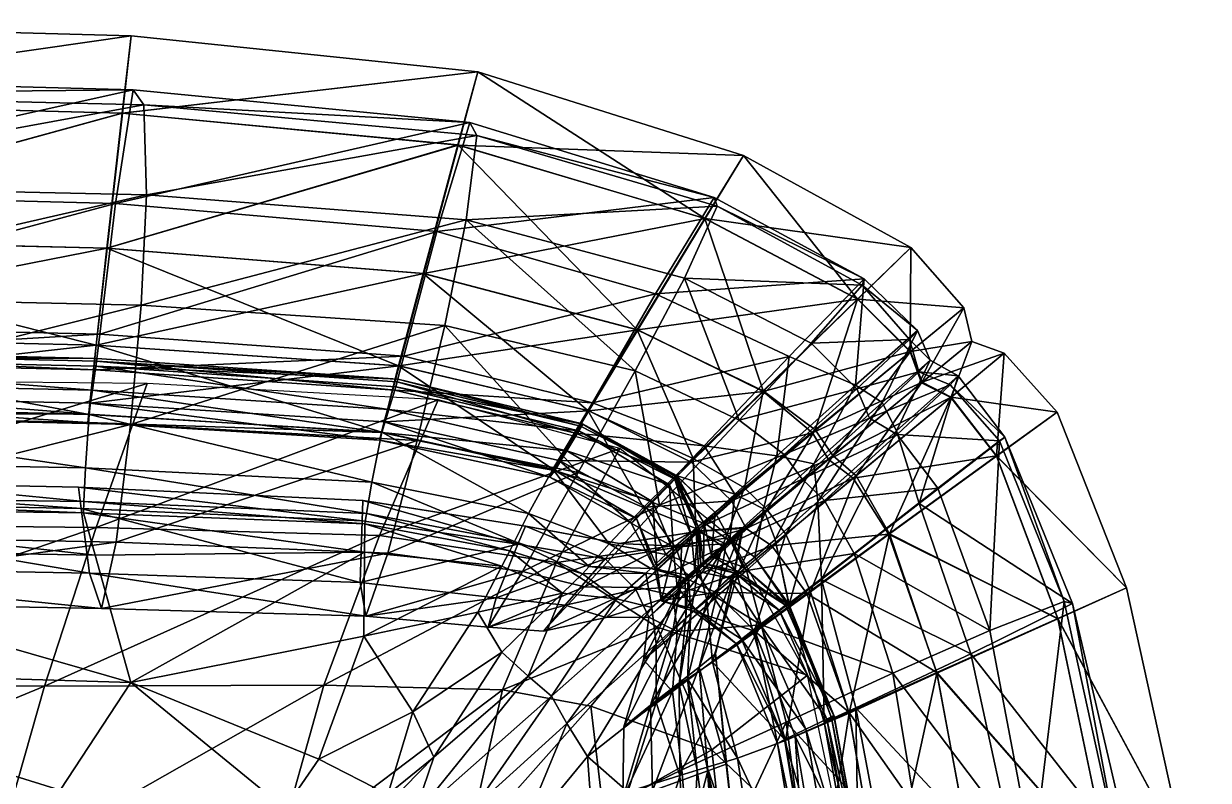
# Model space of a CAD drawing. Header units: centimetres. Extents: x -297 to 297, y -292 to 292.
# Drawn here: x 281.17 to 296.27, y 281.92 to 291.56 of the extents above; entities that cross this region are included whole.
import ezdxf

# ---------------------------------------------------------------- set-up
doc = ezdxf.new("R2010")
doc.units = ezdxf.units.CM
doc.layers.add('fabric', color=7, linetype='Continuous', true_color=0xe499b8)

msp = doc.modelspace()

# ---------------------------------------------------------------- meshes
at = {"layer": 'fabric', "color": 213, "true_color": 0xe158c7}
mesh = msp.add_polyface(dxfattribs=at)
corners = [(282.107, 287.298, 200.976), (276.598, 287.426, 201.557), (276.598, 287.426, 211.329), (282.107, 287.298, 189.113), (276.598, 287.426, 189.522), (282.107, 287.298, 164.869), (276.598, 287.426, 164.869), (276.598, 287.426, 176.985), (282.107, 287.298, 176.773), (282.739, 289.383, 224.488), (277.112, 289.506, 225.365), (277.141, 288.101, 226.207), (282.673, 287.978, 225.344), (277.1, 286.578, 226.444), (282.351, 284.954, 225.385), (277.011, 285.063, 226.216), (276.877, 284.206, 225.341), (282.533, 286.455, 225.599), (282.107, 287.298, 210.62), (276.598, 287.426, 217.084), (282.107, 287.298, 216.303), (276.597, 287.388, 219.887), (282.704, 290.528, 222.902), (276.991, 290.666, 223.783), (282.57, 290.722, 221.314), (276.836, 290.872, 222.189), (281.873, 285.657, 220.432), (276.501, 285.765, 221.277), (276.501, 285.765, 221.028), (281.874, 285.657, 220.183), (281.908, 285.383, 221.15), (276.551, 285.488, 221.992), (282.164, 284.11, 224.515), (276.7, 284.658, 223.639), (282.011, 284.56, 222.808), (276.617, 287.736, 220.924), (276.705, 289.415, 221.31), (282.345, 289.273, 220.452), (282.049, 286.892, 131.551), (276.574, 287.015, 131.407), (276.592, 287.323, 143.379), (282.005, 286.587, 121.849), (276.556, 286.705, 121.915), (276.598, 287.426, 154.1), (282.107, 287.298, 154.311), (281.962, 285.904, 110.355), (276.536, 285.999, 110.494), (276.556, 286.696, 110.493), (281.942, 285.473, 110.811), (276.525, 285.551, 110.948), (282.098, 285.143, 222.317), (276.892, 285.197, 223.26), (276.33, 283.167, 225.191), (281.438, 283.12, 224.14), (282.747, 286.979, 220.437), (277.418, 287.03, 221.306), (270.245, 287.177, 222.489), (282.538, 283.168, 114.094), (276.65, 283.344, 114.152), (276.554, 284.887, 113.678), (282.432, 290.425, 116.318), (276.722, 290.573, 116.457), (276.646, 288.836, 117.959), (282.544, 291.409, 114.321), (276.766, 291.564, 114.46), (282.085, 284.789, 113.561), (276.522, 285.402, 112.31), (281.935, 285.33, 112.173), (276.592, 287.276, 220.808), (282.09, 287.15, 219.98), (282.145, 287.606, 220.085), (282.099, 287.468, 118.319), (276.592, 287.593, 118.46), (276.56, 286.846, 118.504), (282.237, 288.702, 117.818), (282.01, 286.582, 110.353), (276.591, 287.593, 110.493), (282.097, 287.468, 110.352), (276.645, 288.837, 110.988), (276.55, 286.6, 118.635), (281.991, 286.482, 118.497), (276.722, 290.573, 112.474), (282.43, 290.425, 112.334)]
mesh.append_faces([[corners[k] for k in face] for face in [(0, 1, 2), (3, 4, 1), (5, 6, 7), (8, 7, 4), (9, 10, 11), (12, 11, 13), (14, 15, 16), (17, 13, 15), (18, 2, 19), (20, 19, 21), (22, 23, 10), (24, 25, 23), (26, 27, 28), (28, 29, 26), (30, 31, 27), (32, 16, 33), (34, 33, 31), (35, 36, 37), (36, 25, 24), (38, 39, 40), (41, 42, 39), (40, 43, 44), (43, 6, 5), (45, 46, 47), (48, 49, 46), (50, 51, 52), (52, 53, 50), (54, 55, 51), (51, 55, 56), (57, 58, 59), (60, 61, 62), (63, 64, 61), (65, 59, 66), (67, 66, 49), (21, 68, 69), (68, 35, 70), (71, 72, 73), (74, 62, 72), (75, 47, 76), (77, 76, 78), (73, 79, 80), (79, 42, 41), (78, 81, 82), (81, 64, 63)]], dxfattribs={"vtx2": -1, "color": 213})
mesh = msp.add_polyface(dxfattribs=at)
corners = [(276.598, 287.426, 211.329), (282.107, 287.298, 210.62), (282.107, 287.298, 200.976), (276.598, 287.426, 201.557), (282.107, 287.298, 189.113), (276.598, 287.426, 176.985), (282.107, 287.298, 176.773), (282.107, 287.298, 164.869), (276.598, 287.426, 189.522), (277.141, 288.101, 226.207), (282.673, 287.978, 225.344), (282.739, 289.383, 224.488), (277.1, 286.578, 226.444), (282.533, 286.455, 225.599), (276.877, 284.206, 225.341), (282.164, 284.11, 224.515), (282.351, 284.954, 225.385), (277.011, 285.063, 226.216), (276.598, 287.426, 217.084), (282.107, 287.298, 216.303), (276.597, 287.388, 219.887), (282.102, 287.261, 219.074), (277.112, 289.506, 225.365), (282.704, 290.528, 222.902), (276.991, 290.666, 223.783), (282.57, 290.722, 221.314), (285.498, 285.488, 219.853), (281.873, 285.657, 220.432), (281.874, 285.657, 220.183), (285.489, 285.227, 220.575), (281.908, 285.383, 221.15), (276.501, 285.765, 221.277), (276.7, 284.658, 223.639), (282.011, 284.56, 222.808), (276.551, 285.488, 221.992), (285.462, 284.443, 222.25), (282.345, 289.273, 220.452), (282.145, 287.606, 220.085), (276.617, 287.736, 220.924), (276.705, 289.415, 221.31), (276.592, 287.323, 143.379), (282.092, 287.197, 143.679), (282.049, 286.892, 131.551), (276.574, 287.015, 131.407), (282.005, 286.587, 121.849), (282.107, 287.298, 154.311), (276.598, 287.426, 154.1), (276.556, 286.696, 110.493), (282.01, 286.582, 110.353), (281.962, 285.904, 110.355), (285.542, 285.321, 110.935), (281.942, 285.473, 110.811), (276.536, 285.999, 110.494), (285.709, 285.04, 221.603), (282.098, 285.143, 222.317), (281.438, 283.12, 224.14), (276.892, 285.197, 223.26), (282.747, 286.979, 220.437), (276.554, 284.887, 113.678), (282.085, 284.789, 113.561), (282.538, 283.168, 114.094), (276.646, 288.836, 117.959), (282.237, 288.702, 117.818), (282.432, 290.425, 116.318), (276.722, 290.573, 116.457), (282.544, 291.409, 114.321), (276.522, 285.402, 112.31), (281.935, 285.33, 112.173), (276.525, 285.551, 110.948), (285.52, 285.187, 112.297), (282.09, 287.15, 219.98), (276.592, 287.276, 220.808), (276.56, 286.846, 118.504), (282.017, 286.726, 118.363), (282.099, 287.468, 118.319), (276.592, 287.593, 118.46), (276.591, 287.593, 110.493), (282.097, 287.468, 110.352), (276.645, 288.837, 110.988), (282.233, 288.703, 110.848), (281.991, 286.482, 118.497), (276.55, 286.6, 118.635), (282.43, 290.425, 112.334), (276.722, 290.573, 112.474)]
mesh.append_faces([[corners[k] for k in face] for face in [(0, 1, 2), (3, 2, 4), (5, 6, 7), (8, 4, 6), (9, 10, 11), (12, 13, 10), (14, 15, 16), (17, 16, 13), (18, 19, 1), (20, 21, 19), (22, 11, 23), (24, 23, 25), (26, 27, 28), (29, 30, 27), (31, 27, 30), (32, 33, 15), (34, 30, 33), (35, 33, 30), (36, 37, 38), (25, 36, 39), (40, 41, 42), (43, 42, 44), (45, 41, 40), (7, 45, 46), (47, 48, 49), (50, 51, 49), (52, 49, 51), (53, 54, 55), (56, 54, 57), (58, 59, 60), (61, 62, 63), (64, 63, 65), (66, 67, 59), (68, 51, 67), (69, 67, 51), (70, 21, 20), (37, 70, 71), (72, 73, 74), (75, 74, 62), (76, 77, 48), (78, 79, 77), (80, 73, 72), (44, 80, 81), (82, 79, 78), (65, 82, 83)]], dxfattribs={"vtx2": -1, "color": 213})
mesh = msp.add_polyface(dxfattribs=at)
corners = [(285.944, 287.031, 200.578), (282.107, 287.298, 200.976), (282.107, 287.298, 210.62), (285.944, 287.031, 210.134), (285.944, 287.031, 188.833), (282.107, 287.298, 189.113), (282.107, 287.298, 176.773), (285.944, 287.031, 176.629), (285.944, 287.031, 164.869), (282.107, 287.298, 164.869), (282.673, 287.978, 225.344), (286.541, 287.715, 224.723), (286.812, 289.062, 223.838), (282.739, 289.383, 224.488), (282.533, 286.455, 225.599), (282.107, 287.298, 216.303), (285.943, 287.031, 215.77), (282.102, 287.261, 219.074), (285.932, 286.997, 218.519), (286.95, 290.14, 222.231), (282.704, 290.528, 222.902), (286.858, 290.306, 220.645), (282.57, 290.722, 221.314), (282.345, 289.273, 220.452), (286.441, 288.917, 219.823), (282.145, 287.606, 220.085), (286.017, 287.327, 219.501), (282.107, 287.298, 154.311), (285.944, 287.031, 154.456), (282.092, 287.197, 143.679), (285.915, 286.934, 143.91), (286.712, 290.017, 116.445), (282.432, 290.425, 116.318), (282.237, 288.702, 117.818), (286.273, 288.379, 117.933), (286.962, 290.951, 114.458), (282.544, 291.409, 114.321), (282.09, 287.15, 219.98), (285.902, 286.891, 219.414), (285.958, 287.201, 118.429), (282.099, 287.468, 118.319), (282.017, 286.726, 118.363), (282.097, 287.468, 110.352), (285.951, 287.203, 110.475), (285.74, 286.359, 110.475), (282.233, 288.703, 110.848), (286.266, 288.381, 110.974), (282.43, 290.425, 112.334), (286.708, 290.018, 112.468)]
mesh.append_faces([[corners[k] for k in face] for face in [(0, 1, 2), (2, 3, 0), (1, 0, 4), (4, 5, 1), (6, 7, 8), (8, 9, 6), (7, 6, 5), (5, 4, 7), (10, 11, 12), (12, 13, 10), (11, 10, 14), (15, 16, 3), (3, 2, 15), (16, 15, 17), (17, 18, 16), (19, 20, 13), (13, 12, 19), (20, 19, 21), (21, 22, 20), (23, 22, 21), (21, 24, 23), (25, 23, 24), (24, 26, 25), (27, 9, 8), (8, 28, 27), (29, 27, 28), (28, 30, 29), (31, 32, 33), (33, 34, 31), (32, 31, 35), (35, 36, 32), (37, 25, 26), (26, 38, 37), (17, 37, 38), (38, 18, 17), (39, 40, 41), (40, 39, 34), (34, 33, 40), (42, 43, 44), (43, 42, 45), (45, 46, 43), (47, 36, 35), (35, 48, 47), (45, 47, 48), (48, 46, 45)]], dxfattribs={"vtx2": -1, "color": 213})
mesh = msp.add_polyface(dxfattribs=at)
corners = [(288.301, 286.46, 200.366), (285.944, 287.031, 200.578), (285.944, 287.031, 210.134), (288.299, 286.46, 209.874), (288.301, 286.46, 188.684), (285.944, 287.031, 188.833), (288.301, 286.46, 176.552), (288.301, 286.46, 164.869), (285.944, 287.031, 164.869), (285.944, 287.031, 176.629), (288.966, 287.141, 224.327), (289.594, 288.321, 223.392), (286.812, 289.062, 223.838), (286.541, 287.715, 224.723), (288.241, 285.844, 224.66), (286.19, 286.249, 225.01), (288.294, 286.463, 215.485), (285.943, 287.031, 215.77), (288.269, 286.435, 218.223), (285.932, 286.997, 218.519), (290.013, 289.236, 221.726), (286.95, 290.14, 222.231), (289.974, 289.349, 220.126), (286.858, 290.306, 220.645), (289.228, 288.122, 219.388), (288.423, 286.729, 219.166), (286.017, 287.327, 219.501), (286.441, 288.917, 219.823), (285.915, 286.934, 143.91), (285.944, 287.031, 154.456), (288.301, 286.46, 154.533), (289.86, 289.079, 116.539), (286.712, 290.017, 116.445), (286.273, 288.379, 117.933), (289.002, 287.66, 118.006), (290.346, 289.884, 114.571), (286.962, 290.951, 114.458), (285.902, 286.891, 219.414), (288.208, 286.345, 219.114), (288.377, 286.627, 118.494), (285.958, 287.201, 118.429), (285.769, 286.491, 118.473), (288.363, 286.632, 110.579), (285.951, 287.203, 110.475), (286.266, 288.381, 110.974), (288.994, 287.662, 111.081), (289.708, 286.023, 110.84), (285.828, 286.645, 131.751), (288.25, 286.375, 144.035), (286.708, 290.018, 112.468), (289.856, 289.079, 112.582)]
mesh.append_faces([[corners[k] for k in face] for face in [(0, 1, 2), (2, 3, 0), (1, 0, 4), (4, 5, 1), (6, 7, 8), (8, 9, 6), (4, 6, 9), (9, 5, 4), (10, 11, 12), (12, 13, 10), (14, 10, 13), (13, 15, 14), (16, 3, 2), (2, 17, 16), (18, 16, 17), (17, 19, 18), (20, 21, 12), (12, 11, 20), (21, 20, 22), (22, 23, 21), (24, 25, 26), (26, 27, 24), (22, 24, 27), (27, 23, 22), (28, 29, 30), (7, 30, 29), (29, 8, 7), (31, 32, 33), (33, 34, 31), (32, 31, 35), (35, 36, 32), (19, 37, 38), (25, 38, 37), (37, 26, 25), (39, 40, 41), (40, 39, 34), (34, 33, 40), (42, 43, 44), (44, 45, 42), (46, 42, 45), (47, 28, 48), (49, 50, 45), (45, 44, 49), (50, 49, 36), (36, 35, 50)]], dxfattribs={"vtx2": -1, "color": 213})
mesh = msp.add_polyface(dxfattribs=at)
corners = [(289.275, 285.426, 224.298), (290.294, 286.51, 223.932), (288.966, 287.141, 224.327), (289.594, 288.321, 223.392), (291.211, 287.493, 223), (291.861, 288.231, 221.37), (290.013, 289.236, 221.726), (291.886, 288.312, 219.833), (289.974, 289.349, 220.126), (289.228, 288.122, 219.388), (290.93, 287.323, 219.181), (288.423, 286.729, 219.166), (289.847, 286.182, 219.009), (291.805, 288.053, 116.509), (289.86, 289.079, 116.539), (289.002, 287.66, 118.006), (290.596, 286.874, 117.897), (292.482, 288.713, 114.649), (290.346, 289.884, 114.571), (288.377, 286.627, 118.494), (289.681, 285.976, 118.373), (288.994, 287.662, 111.081), (290.598, 286.885, 111.318), (289.708, 286.023, 110.84), (289.856, 289.079, 112.582), (291.801, 288.053, 112.753), (289.76, 285.107, 200.219), (289.474, 285.76, 200.269), (289.477, 285.766, 209.738), (289.76, 285.107, 188.58), (289.474, 285.76, 188.616), (289.76, 285.107, 176.498), (289.474, 285.76, 176.516), (289.76, 285.107, 164.87), (289.474, 285.76, 164.869), (290.867, 286.074, 223.311), (289.877, 285.179, 223.669), (291.093, 285.758, 222.943), (289.845, 285.195, 214.994), (289.486, 285.786, 215.282), (289.494, 285.804, 217.982), (289.781, 285.129, 209.622), (290.774, 286.057, 218.957), (289.76, 285.107, 154.593), (289.474, 285.76, 154.57), (290.236, 285.568, 218.66), (289.491, 285.805, 218.917), (290.602, 285.38, 218.514), (291.243, 285.955, 218.955), (289.985, 285.332, 217.59), (290.195, 285.482, 117.922), (289.105, 285.403, 118.451), (290.383, 285.13, 117.614), (291.429, 286.008, 117.165), (291.226, 286.35, 117.463), (290.36, 285.647, 111.435), (291.259, 286.387, 111.829), (290.645, 285.37, 111.817), (289.738, 285.129, 111.425)]
mesh.append_faces([[corners[k] for k in face] for face in [(0, 1, 2), (3, 2, 1), (1, 4, 3), (5, 6, 3), (3, 4, 5), (7, 8, 6), (9, 8, 7), (7, 10, 9), (11, 9, 10), (10, 12, 11), (13, 14, 15), (15, 16, 13), (17, 18, 14), (19, 20, 16), (16, 15, 19), (21, 22, 23), (24, 25, 22), (22, 21, 24), (25, 24, 18), (26, 27, 28), (29, 30, 27), (31, 32, 30), (33, 34, 32), (35, 1, 0), (0, 36, 35), (37, 35, 36), (38, 39, 40), (41, 28, 39), (42, 12, 10), (43, 44, 34), (45, 46, 12), (12, 42, 45), (47, 45, 42), (42, 48, 47), (46, 45, 49), (49, 40, 46), (50, 20, 51), (50, 52, 53), (53, 54, 50), (20, 50, 54), (54, 16, 20), (55, 23, 22), (22, 56, 55), (57, 55, 56), (23, 55, 58)]], dxfattribs={"vtx2": -1, "color": 213})
mesh = msp.add_polyface(dxfattribs=at)
corners = [(290.013, 289.236, 221.726), (291.861, 288.231, 221.37), (291.886, 288.312, 219.833), (289.86, 289.079, 116.539), (291.805, 288.053, 116.509), (292.482, 288.713, 114.649), (290.346, 289.884, 114.571), (291.801, 288.053, 112.753), (291.792, 286.911, 222.512), (291.211, 287.493, 223), (290.294, 286.51, 223.932), (293.677, 286.293, 219.817), (293.084, 287.076, 219.839), (292.98, 286.96, 221.142), (292.584, 287.127, 221.068), (292.726, 287.277, 219.926), (291.952, 286.537, 222.242), (292.464, 287.539, 221.147), (292.565, 287.655, 219.845), (292.298, 286.373, 219.226), (292.115, 286.737, 219.324), (291.776, 286.957, 219.234), (290.93, 287.323, 219.181), (290.774, 286.057, 218.957), (292.477, 287.384, 116.265), (290.596, 286.874, 117.897), (291.226, 286.35, 117.463), (292.624, 286.994, 116.09), (293.256, 287.512, 114.683), (293.156, 287.942, 114.679), (294.344, 286.611, 114.651), (293.67, 287.363, 114.68), (292.993, 286.805, 116.266), (292.471, 287.38, 113.055), (292.616, 286.988, 113.24), (291.485, 286.061, 112.154), (291.259, 286.387, 111.829), (290.598, 286.885, 111.318), (292.988, 286.8, 113.057), (293.572, 286.052, 112.756)]
mesh.append_faces([[corners[k] for k in face] for face in [(0, 1, 2), (3, 4, 5), (6, 5, 7), (8, 9, 10), (11, 12, 13), (14, 13, 12), (12, 15, 14), (13, 14, 16), (17, 1, 9), (9, 8, 17), (14, 17, 8), (8, 16, 14), (17, 14, 15), (15, 18, 17), (1, 17, 18), (18, 2, 1), (19, 20, 15), (15, 12, 19), (21, 22, 2), (2, 18, 21), (20, 21, 18), (18, 15, 20), (22, 21, 23), (24, 4, 25), (25, 26, 24), (27, 24, 26), (24, 27, 28), (28, 29, 24), (4, 24, 29), (29, 5, 4), (30, 31, 32), (27, 32, 31), (31, 28, 27), (33, 7, 5), (5, 29, 33), (34, 33, 29), (29, 28, 34), (33, 34, 35), (35, 36, 33), (7, 33, 36), (36, 37, 7), (38, 34, 28), (28, 31, 38), (39, 38, 31), (31, 30, 39)]], dxfattribs={"vtx2": -1, "color": 213})
mesh = msp.add_polyface(dxfattribs=at)
corners = [(287.53, 284.58, 224.522), (285.814, 284.816, 224.823), (285.533, 284.014, 223.969), (282.533, 286.455, 225.599), (286.19, 286.249, 225.01), (286.541, 287.715, 224.723), (282.351, 284.954, 225.385), (282.164, 284.11, 224.515), (281.874, 285.657, 220.183), (285.5, 285.488, 219.607), (285.498, 285.488, 219.853), (281.873, 285.657, 220.432), (285.489, 285.227, 220.575), (282.011, 284.56, 222.808), (285.462, 284.443, 222.25), (281.908, 285.383, 221.15), (287.569, 285.159, 219.542), (287.472, 284.931, 220.266), (287.194, 284.246, 221.963), (285.828, 286.645, 131.751), (282.049, 286.892, 131.551), (282.092, 287.197, 143.679), (285.915, 286.934, 143.91), (285.74, 286.355, 121.983), (282.005, 286.587, 121.849), (285.61, 285.721, 110.478), (281.962, 285.904, 110.355), (282.01, 286.582, 110.353), (285.74, 286.359, 110.475), (285.542, 285.321, 110.935), (287.609, 285.319, 110.577), (287.431, 284.963, 111.032), (281.438, 283.12, 224.14), (284.999, 283.132, 223.272), (285.709, 285.04, 221.603), (282.098, 285.143, 222.317), (286.457, 286.77, 219.841), (282.747, 286.979, 220.437), (287.965, 284.698, 221.052), (282.538, 283.168, 114.094), (282.085, 284.789, 113.561), (285.517, 284.829, 113.679), (285.509, 283.756, 114.193), (284.937, 282.19, 114.398), (286.133, 282.791, 114.458), (286.963, 284.064, 114.243), (287.269, 284.649, 113.764), (285.52, 285.187, 112.297), (287.371, 284.844, 112.395), (281.935, 285.33, 112.173), (281.942, 285.473, 110.811), (282.017, 286.726, 118.363), (285.769, 286.491, 118.473), (285.958, 287.201, 118.429), (282.097, 287.468, 110.352), (281.991, 286.482, 118.497), (285.709, 286.256, 118.607)]
mesh.append_faces([[corners[k] for k in face] for face in [(0, 1, 2), (3, 4, 5), (1, 6, 7), (7, 2, 1), (6, 1, 4), (4, 3, 6), (8, 9, 10), (11, 10, 12), (13, 14, 2), (2, 7, 13), (15, 12, 14), (16, 10, 9), (17, 12, 10), (2, 14, 18), (14, 12, 17), (19, 20, 21), (21, 22, 19), (20, 19, 23), (23, 24, 20), (25, 26, 27), (27, 28, 25), (26, 25, 29), (30, 25, 28), (31, 29, 25), (32, 33, 34), (35, 34, 36), (36, 37, 35), (38, 34, 33), (39, 40, 41), (41, 42, 39), (43, 39, 42), (42, 44, 43), (44, 42, 45), (42, 41, 46), (46, 41, 47), (48, 47, 29), (49, 47, 41), (41, 40, 49), (50, 29, 47), (51, 52, 53), (28, 27, 54), (55, 24, 23), (23, 56, 55), (51, 55, 56), (56, 52, 51)]], dxfattribs={"vtx2": -1, "color": 213})
mesh = msp.add_polyface(dxfattribs=at)
corners = [(289.474, 285.76, 200.269), (288.301, 286.46, 200.366), (288.299, 286.46, 209.874), (289.477, 285.766, 209.738), (289.474, 285.76, 188.616), (288.301, 286.46, 188.684), (288.301, 286.46, 176.552), (289.474, 285.76, 176.516), (288.301, 286.46, 164.869), (289.474, 285.76, 164.869), (288.966, 287.141, 224.327), (288.241, 285.844, 224.66), (289.275, 285.426, 224.298), (286.19, 286.249, 225.01), (285.814, 284.816, 224.823), (288.294, 286.463, 215.485), (288.269, 286.435, 218.223), (289.494, 285.804, 217.982), (289.486, 285.786, 215.282), (287.881, 285.785, 118.673), (287.998, 285.996, 118.538), (285.769, 286.491, 118.473), (285.709, 286.256, 118.607), (287.941, 285.868, 122.06), (285.74, 286.355, 121.983), (288.984, 285.256, 122.087), (288.914, 285.198, 118.643), (288.301, 286.46, 154.533), (288.25, 286.375, 144.035), (285.915, 286.934, 143.91), (289.474, 285.76, 154.57), (289.404, 285.687, 144.095), (285.74, 286.359, 110.475), (287.917, 285.885, 110.576), (287.609, 285.319, 110.577), (288.773, 286.15, 219.479), (286.457, 286.77, 219.841), (285.709, 285.04, 221.603), (288.208, 286.345, 219.114), (285.932, 286.997, 218.519), (288.423, 286.729, 219.166), (289.847, 286.182, 219.009), (289.491, 285.805, 218.917), (288.377, 286.627, 118.494), (289.681, 285.976, 118.373), (289.105, 285.403, 118.451), (288.363, 286.632, 110.579), (289.708, 286.023, 110.84), (289.073, 285.396, 110.834), (285.951, 287.203, 110.475), (288.097, 286.121, 131.862), (285.828, 286.645, 131.751), (289.194, 285.469, 131.919)]
mesh.append_faces([[corners[k] for k in face] for face in [(0, 1, 2), (2, 3, 0), (1, 0, 4), (4, 5, 1), (6, 5, 4), (4, 7, 6), (8, 6, 7), (7, 9, 8), (10, 11, 12), (11, 13, 14), (15, 16, 17), (17, 18, 15), (2, 15, 18), (18, 3, 2), (19, 20, 21), (21, 22, 19), (23, 19, 22), (22, 24, 23), (19, 23, 25), (20, 19, 26), (27, 28, 29), (27, 8, 9), (9, 30, 27), (28, 27, 30), (30, 31, 28), (32, 33, 34), (35, 36, 37), (38, 16, 39), (38, 40, 41), (41, 42, 38), (16, 38, 42), (42, 17, 16), (21, 20, 43), (44, 43, 20), (20, 45, 44), (46, 47, 48), (48, 33, 46), (49, 46, 33), (33, 32, 49), (50, 23, 24), (24, 51, 50), (28, 50, 51), (50, 28, 31), (31, 52, 50), (23, 50, 52)]], dxfattribs={"vtx2": -1, "color": 213})
mesh = msp.add_polyface(dxfattribs=at)
corners = [(293.677, 286.293, 219.817), (293.611, 286.248, 221.357), (294.435, 284.198, 221.699), (292.826, 285.643, 222.988), (293.487, 283.83, 223.37), (292.588, 285.446, 219.162), (294.54, 284.172, 220.092), (294.352, 283.981, 116.545), (293.572, 286.055, 116.512), (292.196, 285.059, 117.9), (295.227, 284.371, 114.578), (294.344, 286.611, 114.651), (292.207, 285.061, 111.322), (293.572, 286.052, 112.756), (294.352, 283.978, 112.589), (291.38, 285.487, 223.303), (291.757, 284.812, 223.914), (292.305, 286.329, 222.506), (291.093, 285.758, 222.943), (291.952, 286.537, 222.242), (290.385, 284.594, 223.654), (290.867, 286.074, 223.311), (291.792, 286.911, 222.512), (290.294, 286.51, 223.932), (292.98, 286.96, 221.142), (292.298, 286.373, 219.226), (291.34, 284.478, 218.989), (291.296, 285.472, 218.948), (292.115, 286.737, 219.324), (291.243, 285.955, 218.955), (293.084, 287.076, 219.839), (291.776, 286.957, 219.234), (290.774, 286.057, 218.957), (291.226, 286.35, 117.463), (291.429, 286.008, 117.165), (292.624, 286.994, 116.09), (292.993, 286.805, 116.266), (291.744, 285.771, 117.464), (290.752, 284.99, 218.651), (290.71, 284.908, 117.924), (290.383, 285.13, 117.614), (290.889, 285.059, 111.438), (290.645, 285.37, 111.817), (291.485, 286.061, 112.154), (291.783, 285.802, 111.831), (291.202, 284.324, 110.846), (291.259, 286.387, 111.829), (292.988, 286.8, 113.057), (292.616, 286.988, 113.24)]
mesh.append_faces([[corners[k] for k in face] for face in [(0, 1, 2), (1, 3, 4), (5, 0, 6), (7, 8, 9), (10, 11, 8), (12, 13, 14), (13, 11, 10), (15, 16, 3), (3, 17, 15), (18, 15, 17), (17, 19, 18), (16, 15, 20), (21, 18, 19), (19, 22, 21), (23, 21, 22), (24, 1, 0), (19, 17, 24), (1, 24, 17), (17, 3, 1), (25, 5, 26), (26, 27, 25), (28, 25, 27), (27, 29, 28), (5, 25, 30), (30, 0, 5), (31, 28, 29), (29, 32, 31), (33, 34, 35), (36, 8, 11), (36, 35, 34), (34, 37, 36), (8, 36, 37), (37, 9, 8), (29, 27, 38), (9, 37, 39), (37, 34, 40), (41, 42, 43), (43, 44, 41), (45, 41, 44), (44, 12, 45), (46, 43, 42), (47, 13, 12), (12, 44, 47), (48, 47, 44), (44, 43, 48)]], dxfattribs={"vtx2": -1, "color": 213})
mesh = msp.add_polyface(dxfattribs=at)
corners = [(291.499, 282.744, 200.341), (291.499, 282.744, 188.666), (290.882, 284.151, 188.606), (290.882, 284.151, 200.256), (291.499, 282.743, 209.844), (290.888, 284.153, 209.722), (290.882, 284.151, 176.512), (291.499, 282.744, 176.543), (291.499, 282.744, 164.869), (290.882, 284.151, 164.869), (291.757, 284.812, 223.914), (292.252, 283.286, 224.3), (293.487, 283.83, 223.37), (292.826, 285.643, 222.988), (290.572, 283.9, 224.27), (290.89, 282.661, 224.621), (290.908, 284.161, 215.264), (291.501, 282.737, 215.451), (290.927, 284.166, 217.962), (291.471, 282.714, 218.188), (294.435, 284.198, 221.699), (294.041, 280.919, 223.798), (294.54, 284.172, 220.092), (295.135, 281.004, 222.184), (293.677, 286.293, 219.817), (293.611, 286.248, 221.357), (293.244, 283.533, 219.352), (295.302, 280.912, 220.589), (291.779, 282.843, 219.13), (291.34, 284.478, 218.989), (292.588, 285.446, 219.162), (291.499, 282.744, 154.542), (291.409, 282.701, 144.049), (290.802, 284.089, 144.103), (290.882, 284.151, 154.575), (292.196, 285.059, 117.9), (292.811, 283.293, 118.013), (294.352, 283.981, 116.545), (295.982, 280.953, 114.473), (295.227, 284.371, 114.578), (293.572, 286.055, 116.512), (291.375, 282.659, 219.078), (290.928, 284.161, 218.897), (291.69, 282.789, 118.502), (291.153, 284.3, 118.377), (290.492, 283.82, 118.456), (291.202, 284.324, 110.846), (291.693, 282.777, 110.587), (290.883, 282.425, 110.586), (292.207, 285.061, 111.322), (292.813, 283.286, 111.089), (294.352, 283.978, 112.589), (293.572, 286.052, 112.756), (291.296, 285.472, 218.948), (290.71, 284.908, 117.924)]
mesh.append_faces([[corners[k] for k in face] for face in [(0, 1, 2), (2, 3, 0), (4, 0, 3), (3, 5, 4), (6, 7, 8), (8, 9, 6), (7, 6, 2), (2, 1, 7), (10, 11, 12), (12, 13, 10), (11, 10, 14), (14, 15, 11), (16, 17, 4), (4, 5, 16), (17, 16, 18), (18, 19, 17), (20, 12, 21), (22, 20, 23), (20, 22, 24), (12, 20, 25), (26, 22, 27), (26, 28, 29), (29, 30, 26), (22, 26, 30), (31, 32, 33), (8, 31, 34), (34, 9, 8), (35, 36, 37), (38, 39, 37), (40, 37, 39), (41, 42, 29), (29, 28, 41), (42, 41, 19), (19, 18, 42), (43, 44, 45), (44, 43, 36), (36, 35, 44), (46, 47, 48), (47, 46, 49), (49, 50, 47), (51, 39, 38), (51, 50, 49), (39, 51, 52), (53, 29, 42), (54, 44, 35)]], dxfattribs={"vtx2": -1, "color": 213})
mesh = msp.add_polyface(dxfattribs=at)
corners = [(285.533, 284.014, 223.969), (287.094, 283.873, 223.695), (287.53, 284.58, 224.522), (288.321, 284.387, 224.233), (287.799, 283.82, 223.487), (289.275, 285.426, 224.298), (288.241, 285.844, 224.66), (285.814, 284.816, 224.823), (285.5, 285.488, 219.607), (287.575, 285.159, 219.305), (287.569, 285.159, 219.542), (288.763, 284.938, 219.422), (288.775, 284.94, 219.171), (288.586, 284.741, 220.145), (287.472, 284.931, 220.266), (285.498, 285.488, 219.853), (287.194, 284.246, 221.963), (285.462, 284.443, 222.25), (288.076, 284.153, 221.812), (288.635, 284.933, 110.814), (287.609, 285.319, 110.577), (287.917, 285.885, 110.576), (288.381, 284.647, 111.247), (287.431, 284.963, 111.032), (285.61, 285.721, 110.478), (284.999, 283.132, 223.272), (287.277, 283.071, 222.494), (287.965, 284.698, 221.052), (289.249, 283.87, 220.811), (288.4, 282.865, 221.931), (285.709, 285.04, 221.603), (288.773, 286.15, 219.479), (286.963, 284.064, 114.243), (287.267, 283.554, 114.459), (286.133, 282.791, 114.458), (287.269, 284.649, 113.764), (285.509, 283.756, 114.193), (288.039, 284.303, 113.973), (287.371, 284.844, 112.395), (288.296, 284.552, 112.601), (285.52, 285.187, 112.297), (285.542, 285.321, 110.935), (289.01, 284.377, 223.711), (288.598, 283.993, 223.14), (287.602, 283.248, 114.989), (288.729, 284.233, 114.443), (287.901, 282.994, 115.333), (286.403, 282.214, 115.016)]
mesh.append_faces([[corners[k] for k in face] for face in [(0, 1, 2), (3, 2, 1), (1, 4, 3), (2, 3, 5), (5, 6, 2), (7, 2, 6), (8, 9, 10), (11, 10, 9), (9, 12, 11), (10, 11, 13), (13, 14, 10), (15, 10, 14), (16, 1, 0), (14, 16, 17), (16, 14, 13), (13, 18, 16), (1, 16, 18), (18, 4, 1), (19, 20, 21), (20, 19, 22), (22, 23, 20), (24, 20, 23), (25, 26, 27), (28, 27, 26), (26, 29, 28), (30, 27, 31), (32, 33, 34), (35, 32, 36), (32, 35, 37), (37, 33, 32), (38, 39, 37), (37, 35, 38), (40, 38, 35), (41, 23, 38), (39, 38, 23), (23, 22, 39), (42, 3, 4), (43, 4, 18), (44, 33, 37), (37, 45, 44), (46, 44, 45), (33, 44, 47), (47, 34, 33), (45, 37, 39)]], dxfattribs={"vtx2": -1, "color": 213})
mesh = msp.add_polyface(dxfattribs=at)
corners = [(288.984, 285.256, 122.087), (288.914, 285.198, 118.643), (287.881, 285.785, 118.673), (289.105, 285.403, 118.451), (287.998, 285.996, 118.538), (287.917, 285.885, 110.576), (289.073, 285.396, 110.834), (288.635, 284.933, 110.814), (287.965, 284.698, 221.052), (289.249, 283.87, 220.811), (290.18, 285.015, 219.35), (288.773, 286.15, 219.479), (289.944, 282.309, 221.027), (288.4, 282.865, 221.931), (289.194, 285.469, 131.919), (287.941, 285.868, 122.06), (289.139, 284.001, 222.923), (289.072, 283.456, 223.107), (289.5, 283.815, 223.685), (288.821, 282.603, 223.43), (289.442, 283.053, 224.186), (287.799, 283.82, 223.487), (288.598, 283.993, 223.14), (289.01, 284.377, 223.711), (289.451, 284.277, 223.385), (288.321, 284.387, 224.233), (289.877, 285.179, 223.669), (289.275, 285.426, 224.298), (289.761, 285.089, 219.414), (288.763, 284.938, 219.422), (288.775, 284.94, 219.171), (289.557, 284.899, 220.134), (288.586, 284.741, 220.145), (288.975, 284.35, 221.662), (288.076, 284.153, 221.812), (289.546, 284.389, 221.58), (289.446, 283.823, 221.635), (289.163, 282.879, 221.765), (289.213, 284.629, 118.47), (289.243, 284.646, 122.071), (289.303, 284.21, 118.348), (289.299, 284.206, 122.053), (289.489, 284.876, 118.104), (289.359, 284.797, 111.349), (289.167, 284.618, 111.72), (288.381, 284.647, 111.247), (288.729, 284.233, 114.443), (289.18, 284.122, 114.745), (287.901, 282.994, 115.333), (288.095, 282.642, 114.994), (289.234, 283.654, 114.448), (288.36, 282.224, 114.467), (289.236, 282.911, 113.981), (289.104, 284.56, 113.053), (288.296, 284.552, 112.601), (289.605, 284.497, 113.341)]
mesh.append_faces([[corners[k] for k in face] for face in [(0, 1, 2), (1, 3, 4), (5, 6, 7), (8, 9, 10), (10, 11, 8), (12, 9, 13), (14, 0, 15), (16, 17, 18), (17, 19, 20), (21, 22, 23), (24, 23, 22), (22, 16, 24), (25, 23, 26), (26, 27, 25), (28, 29, 30), (31, 32, 29), (33, 34, 32), (32, 31, 33), (33, 35, 16), (16, 22, 33), (34, 33, 22), (36, 37, 19), (19, 17, 36), (17, 16, 35), (38, 1, 0), (0, 39, 38), (40, 38, 39), (39, 41, 40), (1, 38, 42), (42, 3, 1), (43, 7, 6), (7, 43, 44), (44, 45, 7), (46, 47, 48), (49, 48, 47), (47, 50, 49), (51, 49, 50), (50, 52, 51), (53, 54, 45), (45, 44, 53), (55, 53, 44), (53, 55, 47), (47, 46, 53), (54, 53, 46), (39, 0, 14)]], dxfattribs={"vtx2": -1, "color": 213})
mesh = msp.add_polyface(dxfattribs=at)
corners = [(289.477, 285.766, 209.738), (289.781, 285.129, 209.622), (289.76, 285.107, 200.219), (289.804, 284.656, 200.204), (289.804, 284.656, 188.57), (289.76, 285.107, 188.58), (289.474, 285.76, 200.269), (289.474, 285.76, 188.616), (289.76, 285.107, 176.498), (289.804, 284.656, 176.493), (289.804, 284.656, 164.871), (289.76, 285.107, 164.87), (289.474, 285.76, 176.516), (291.38, 285.487, 223.303), (291.093, 285.758, 222.943), (290.197, 284.952, 223.285), (290.385, 284.594, 223.654), (289.877, 285.179, 223.669), (289.494, 285.804, 217.982), (289.985, 285.332, 217.59), (289.845, 285.195, 214.994), (289.94, 284.782, 214.827), (290.174, 284.995, 217.354), (289.838, 284.687, 209.567), (289.486, 285.786, 215.282), (288.775, 284.94, 219.171), (289.776, 285.099, 219.099), (289.761, 285.089, 219.414), (290.327, 285.128, 219.436), (290.342, 285.146, 219.076), (290.125, 284.934, 220.151), (289.557, 284.899, 220.134), (288.763, 284.938, 219.422), (290.23, 284.57, 219.402), (289.474, 285.76, 164.869), (289.76, 285.107, 154.593), (289.804, 284.656, 154.602), (289.474, 285.76, 154.57), (289.684, 285.039, 144.134), (289.404, 285.687, 144.095), (289.073, 285.396, 110.834), (289.738, 285.129, 111.425), (289.359, 284.797, 111.349), (290.602, 285.38, 218.514), (290.752, 284.99, 218.651), (290.491, 284.766, 217.581), (291.243, 285.955, 218.955), (290.236, 285.568, 218.66), (289.105, 285.403, 118.451), (289.489, 284.876, 118.104), (290.195, 285.482, 117.922), (290.383, 285.13, 117.614), (290.71, 284.908, 117.924), (291.744, 285.771, 117.464), (290.645, 285.37, 111.817), (290.889, 285.059, 111.438), (290.268, 284.539, 111.429), (290.081, 284.903, 111.804), (290.36, 285.647, 111.435), (289.708, 286.023, 110.84), (289.456, 284.834, 131.96), (289.194, 285.469, 131.919), (289.243, 284.646, 122.071)]
mesh.append_faces([[corners[k] for k in face] for face in [(0, 1, 2), (3, 2, 1), (4, 5, 2), (6, 2, 5), (7, 5, 8), (9, 8, 5), (10, 11, 8), (12, 8, 11), (13, 14, 15), (15, 16, 13), (17, 15, 14), (18, 19, 20), (21, 20, 19), (19, 22, 21), (23, 1, 20), (24, 20, 1), (25, 26, 27), (28, 27, 26), (26, 29, 28), (27, 28, 30), (30, 31, 27), (32, 27, 31), (33, 28, 29), (34, 11, 35), (36, 35, 11), (37, 35, 38), (38, 39, 37), (40, 41, 42), (43, 44, 45), (45, 22, 43), (44, 43, 46), (47, 43, 22), (22, 19, 47), (48, 49, 50), (51, 50, 49), (51, 52, 53), (54, 55, 56), (56, 57, 54), (58, 54, 57), (57, 41, 58), (41, 40, 59), (60, 61, 39), (39, 38, 60), (61, 60, 62)]], dxfattribs={"vtx2": -1, "color": 213})
mesh = msp.add_polyface(dxfattribs=at)
corners = [(289.561, 282.053, 224.465), (290.89, 282.661, 224.621), (290.572, 283.9, 224.27), (291.14, 282.571, 131.875), (290.87, 282.439, 122.068), (290.324, 283.719, 122.092), (290.561, 283.904, 131.926), (291.409, 282.701, 144.049), (290.802, 284.089, 144.103), (290.882, 284.151, 154.575), (291.499, 282.744, 154.542), (289.952, 283.427, 110.822), (290.477, 283.795, 110.842), (290.883, 282.425, 110.586), (291.161, 283.26, 219.451), (290.18, 285.015, 219.35), (289.249, 283.87, 220.811), (290.492, 283.82, 118.456), (291.006, 282.483, 118.546), (291.69, 282.789, 118.502), (291.202, 284.324, 110.846), (290.779, 282.388, 118.68), (290.258, 283.659, 118.648), (290.247, 284.562, 200.213), (290.882, 284.151, 200.256), (290.882, 284.151, 188.606), (290.247, 284.562, 188.576), (290.271, 284.582, 209.615), (290.888, 284.153, 209.722), (290.247, 284.562, 176.496), (290.882, 284.151, 176.512), (290.882, 284.151, 164.869), (290.247, 284.562, 164.87), (290.385, 284.594, 223.654), (291.757, 284.812, 223.914), (290.341, 284.64, 214.987), (290.908, 284.161, 215.264), (290.174, 284.995, 217.354), (290.491, 284.766, 217.581), (290.927, 284.166, 217.962), (290.327, 285.128, 219.436), (290.23, 284.57, 219.402), (290.029, 284.375, 220.118), (290.342, 285.146, 219.076), (290.239, 284.587, 219.088), (289.941, 284.292, 131.963), (290.171, 284.495, 144.137), (290.247, 284.562, 154.595), (290.268, 284.539, 111.429), (290.752, 284.99, 218.651), (290.928, 284.161, 218.897), (291.296, 285.472, 218.948), (290.71, 284.908, 117.924), (290.383, 285.13, 117.614), (289.626, 284.488, 117.866), (291.153, 284.3, 118.377), (289.996, 284.312, 118.106), (290.889, 285.059, 111.438)]
mesh.append_faces([[corners[k] for k in face] for face in [(0, 1, 2), (3, 4, 5), (5, 6, 3), (7, 3, 6), (6, 8, 7), (8, 9, 10), (11, 12, 13), (14, 15, 16), (17, 18, 19), (13, 12, 20), (21, 18, 17), (17, 22, 21), (22, 5, 4), (23, 24, 25), (25, 26, 23), (24, 23, 27), (27, 28, 24), (29, 30, 31), (31, 32, 29), (30, 29, 26), (26, 25, 30), (33, 2, 34), (35, 36, 28), (28, 27, 35), (37, 38, 35), (36, 35, 38), (38, 39, 36), (40, 41, 42), (43, 44, 41), (45, 6, 5), (6, 45, 46), (46, 8, 6), (47, 9, 8), (8, 46, 47), (9, 47, 32), (32, 31, 9), (48, 12, 11), (49, 50, 39), (39, 38, 49), (50, 49, 51), (52, 53, 54), (55, 52, 56), (56, 17, 55), (57, 20, 12), (12, 48, 57)]], dxfattribs={"vtx2": -1, "color": 213})
mesh = msp.add_polyface(dxfattribs=at)
corners = [(289.804, 284.656, 200.204), (290.247, 284.562, 200.213), (290.247, 284.562, 188.576), (289.804, 284.656, 188.57), (289.838, 284.687, 209.567), (290.271, 284.582, 209.615), (289.804, 284.656, 176.493), (290.247, 284.562, 176.496), (290.247, 284.562, 164.87), (289.804, 284.656, 164.871), (289.781, 285.129, 209.622), (289.76, 285.107, 200.219), (289.76, 285.107, 188.58), (289.76, 285.107, 176.498), (290.385, 284.594, 223.654), (290.197, 284.952, 223.285), (289.451, 284.277, 223.385), (289.01, 284.377, 223.711), (289.877, 285.179, 223.669), (289.94, 284.782, 214.827), (290.341, 284.64, 214.987), (290.174, 284.995, 217.354), (289.845, 285.195, 214.994), (289.546, 284.389, 221.58), (288.975, 284.35, 221.662), (289.557, 284.899, 220.134), (290.125, 284.934, 220.151), (290.029, 284.375, 220.118), (290.327, 285.128, 219.436), (289.728, 284.588, 144.149), (290.171, 284.495, 144.137), (289.941, 284.292, 131.963), (289.804, 284.656, 154.602), (290.247, 284.562, 154.595), (289.213, 284.629, 118.47), (289.303, 284.21, 118.348), (289.626, 284.488, 117.866), (289.489, 284.876, 118.104), (289.76, 285.107, 164.87), (289.76, 285.107, 154.593), (289.684, 285.039, 144.134), (289.776, 284.646, 111.692), (289.359, 284.797, 111.349), (289.738, 285.129, 111.425), (290.081, 284.903, 111.804), (289.647, 284.533, 112.023), (289.167, 284.618, 111.72), (289.881, 284.215, 111.353), (290.268, 284.539, 111.429), (289.605, 284.497, 113.341), (290.383, 285.13, 117.614), (289.996, 284.312, 118.106), (290.71, 284.908, 117.924), (289.5, 284.385, 131.977), (289.456, 284.834, 131.96), (289.299, 284.206, 122.053), (289.243, 284.646, 122.071)]
mesh.append_faces([[corners[k] for k in face] for face in [(0, 1, 2), (2, 3, 0), (1, 0, 4), (4, 5, 1), (6, 7, 8), (8, 9, 6), (7, 6, 3), (3, 2, 7), (10, 4, 0), (11, 0, 3), (12, 3, 6), (13, 6, 9), (14, 15, 16), (17, 16, 15), (15, 18, 17), (19, 20, 5), (5, 4, 19), (20, 19, 21), (22, 19, 4), (23, 24, 25), (25, 26, 23), (27, 26, 28), (29, 30, 31), (32, 33, 30), (30, 29, 32), (33, 32, 9), (9, 8, 33), (34, 35, 36), (36, 37, 34), (38, 9, 32), (39, 32, 29), (29, 40, 39), (41, 42, 43), (43, 44, 41), (42, 41, 45), (45, 46, 42), (47, 41, 44), (44, 48, 47), (46, 45, 49), (37, 36, 50), (36, 51, 52), (53, 54, 40), (40, 29, 53), (54, 53, 55), (55, 56, 54)]], dxfattribs={"vtx2": -1, "color": 213})
mesh = msp.add_polyface(dxfattribs=at)
corners = [(290.572, 283.9, 224.27), (289.442, 283.053, 224.186), (289.561, 282.053, 224.465), (289.781, 283.362, 220.114), (289.989, 283.531, 219.396), (290.128, 282.127, 219.502), (289.992, 283.543, 219.147), (290.129, 282.134, 219.266), (289.633, 283.212, 111.255), (289.952, 283.427, 110.822), (290.27, 282.204, 110.586), (289.249, 283.87, 220.811), (289.944, 282.309, 221.027), (291.161, 283.26, 219.451), (289.5, 283.815, 223.685), (290.385, 284.594, 223.654), (289.451, 284.277, 223.385), (289.139, 284.001, 222.923), (289.072, 283.456, 223.107), (290.23, 284.57, 219.402), (290.029, 284.375, 220.118), (290.239, 284.587, 219.088), (289.546, 284.389, 221.58), (289.446, 283.823, 221.635), (290.125, 284.934, 220.151), (289.163, 282.879, 221.765), (290.324, 283.719, 122.092), (289.73, 284.103, 122.074), (289.941, 284.292, 131.963), (289.5, 284.385, 131.977), (289.299, 284.206, 122.053), (289.728, 284.588, 144.149), (289.881, 284.215, 111.353), (289.678, 284.045, 111.725), (289.776, 284.646, 111.692), (289.647, 284.533, 112.023), (290.268, 284.539, 111.429), (289.612, 283.99, 113.057), (289.527, 283.14, 112.609), (289.236, 282.911, 113.981), (289.234, 283.654, 114.448), (289.605, 284.497, 113.341), (289.18, 284.122, 114.745), (289.709, 284.076, 118.472), (290.258, 283.659, 118.648), (290.492, 283.82, 118.456), (289.996, 284.312, 118.106), (289.303, 284.21, 118.348), (289.626, 284.488, 117.866)]
mesh.append_faces([[corners[k] for k in face] for face in [(0, 1, 2), (3, 4, 5), (4, 6, 7), (8, 9, 10), (11, 12, 13), (14, 1, 0), (0, 15, 14), (16, 14, 15), (14, 16, 17), (1, 14, 18), (19, 4, 3), (3, 20, 19), (4, 19, 21), (21, 6, 4), (22, 23, 18), (23, 22, 24), (24, 20, 23), (25, 23, 20), (20, 3, 25), (26, 27, 28), (29, 28, 27), (27, 30, 29), (28, 29, 31), (32, 9, 8), (8, 33, 32), (34, 32, 33), (33, 35, 34), (9, 32, 36), (37, 38, 39), (39, 40, 37), (41, 37, 40), (40, 42, 41), (37, 41, 35), (35, 33, 37), (38, 37, 33), (33, 8, 38), (43, 44, 45), (45, 46, 43), (47, 43, 46), (46, 48, 47), (43, 47, 30), (30, 27, 43), (44, 43, 27), (27, 26, 44)]], dxfattribs={"vtx2": -1, "color": 213})
mesh = msp.add_polyface(dxfattribs=at)
corners = [(292.146, 276.379, 200.921), (291.965, 280.201, 200.539), (291.965, 280.201, 210.086), (292.146, 276.379, 189.075), (291.965, 280.201, 188.806), (292.146, 276.379, 164.869), (291.965, 280.201, 164.869), (291.965, 280.201, 176.615), (292.146, 276.379, 176.753), (292.675, 280.719, 224.679), (292.833, 276.922, 225.27), (294.241, 276.937, 224.417), (294.041, 280.919, 223.798), (291.185, 280.449, 224.955), (292.252, 283.286, 224.3), (293.487, 283.83, 223.37), (290.89, 282.661, 224.621), (292.146, 276.379, 210.553), (291.965, 280.199, 215.717), (292.146, 276.379, 216.23), (291.93, 280.19, 218.464), (295.393, 276.856, 222.825), (295.135, 281.004, 222.184), (295.59, 276.713, 221.231), (295.302, 280.912, 220.589), (294.435, 284.198, 221.699), (294.54, 284.172, 220.092), (292.266, 280.255, 219.444), (293.886, 280.583, 219.765), (294.132, 276.542, 220.369), (293.244, 283.533, 219.352), (291.779, 282.843, 219.13), (291.568, 280.111, 131.771), (291.866, 280.179, 143.933), (292.043, 276.369, 143.711), (291.965, 280.201, 154.47), (292.146, 276.379, 154.331), (295.024, 280.766, 116.458), (294.352, 283.981, 116.545), (292.811, 283.293, 118.013), (293.344, 280.438, 117.944), (295.982, 280.953, 114.473), (295.282, 276.593, 116.343), (296.271, 276.668, 114.352), (291.822, 280.167, 219.358), (291.997, 276.368, 219.902), (292.456, 276.406, 220.005), (291.69, 282.789, 118.502), (292.136, 280.203, 118.439), (292.309, 276.37, 118.334), (291.408, 280.062, 118.484), (293.55, 276.461, 117.836), (292.309, 276.368, 110.367), (292.137, 280.198, 110.486), (293.345, 280.433, 110.985), (291.693, 282.777, 110.587), (292.813, 283.286, 111.089), (295.025, 280.764, 112.481), (294.352, 283.978, 112.589), (295.282, 276.591, 112.36)]
mesh.append_faces([[corners[k] for k in face] for face in [(0, 1, 2), (3, 4, 1), (5, 6, 7), (8, 7, 4), (9, 10, 11), (11, 12, 9), (10, 9, 13), (14, 9, 12), (12, 15, 14), (9, 14, 16), (17, 2, 18), (19, 18, 20), (21, 22, 12), (12, 11, 21), (23, 24, 22), (12, 22, 25), (22, 24, 26), (27, 28, 29), (28, 24, 23), (24, 28, 30), (31, 30, 28), (28, 27, 31), (32, 33, 34), (33, 35, 36), (35, 6, 5), (37, 38, 39), (39, 40, 37), (38, 37, 41), (42, 37, 40), (43, 41, 37), (20, 44, 45), (44, 27, 46), (31, 27, 44), (47, 48, 40), (40, 39, 47), (49, 48, 50), (51, 40, 48), (52, 53, 54), (53, 55, 56), (56, 54, 53), (41, 57, 58), (56, 58, 57), (57, 54, 56), (54, 57, 59), (57, 41, 43)]], dxfattribs={"vtx2": -1, "color": 213})
mesh = msp.add_polyface(dxfattribs=at)
corners = [(289.561, 282.053, 224.465), (288.811, 281.686, 223.628), (288.897, 279.928, 223.897), (289.721, 280.156, 224.758), (290.89, 282.661, 224.621), (289.442, 283.053, 224.186), (288.821, 282.603, 223.43), (290.128, 282.127, 219.502), (290.129, 282.134, 219.266), (290.381, 279.858, 219.55), (290.381, 279.857, 219.795), (289.893, 282.039, 220.221), (290.117, 279.855, 220.515), (289.781, 283.362, 220.114), (289.989, 283.531, 219.396), (289.188, 281.787, 221.905), (289.163, 282.879, 221.765), (289.326, 279.853, 222.182), (289.884, 282.087, 111.041), (290.27, 282.204, 110.586), (290.604, 280.016, 110.488), (290.183, 280.021, 110.945), (289.633, 283.212, 111.255), (290.883, 282.425, 110.586), (289.952, 283.427, 110.822), (286.832, 281.094, 223.672), (288.558, 281.53, 222.476), (288.4, 282.865, 221.931), (287.277, 283.071, 222.494), (289.944, 282.309, 221.027), (290.218, 279.809, 221.551), (288.872, 281.772, 114.253), (289.535, 281.979, 113.773), (289.658, 280.086, 113.689), (288.503, 280.278, 114.204), (288.36, 282.224, 114.467), (287.481, 281.157, 114.467), (289.236, 282.911, 113.981), (289.756, 282.048, 112.403), (290.043, 280.022, 112.307), (289.527, 283.14, 112.609), (287.602, 283.248, 114.989), (287.901, 282.994, 115.333), (286.132, 281.429, 115.607), (288.095, 282.642, 114.994), (286.912, 281.568, 115.022)]
mesh.append_faces([[corners[k] for k in face] for face in [(0, 1, 2), (2, 3, 0), (4, 0, 3), (1, 0, 5), (5, 6, 1), (7, 8, 9), (9, 10, 7), (11, 7, 10), (10, 12, 11), (7, 11, 13), (8, 7, 14), (2, 1, 15), (16, 15, 1), (1, 6, 16), (15, 16, 13), (13, 11, 15), (17, 15, 11), (11, 12, 17), (18, 19, 20), (20, 21, 18), (19, 18, 22), (23, 19, 24), (25, 26, 27), (27, 28, 25), (27, 26, 29), (30, 29, 26), (31, 32, 33), (33, 34, 31), (35, 31, 34), (34, 36, 35), (31, 35, 37), (37, 32, 31), (38, 39, 33), (33, 32, 38), (40, 38, 32), (32, 37, 40), (38, 40, 22), (22, 18, 38), (39, 38, 18), (18, 21, 39), (41, 42, 43), (44, 35, 36), (36, 45, 44), (42, 44, 45), (45, 43, 42)]], dxfattribs={"vtx2": -1, "color": 213})
mesh = msp.add_polyface(dxfattribs=at)
corners = [(291.499, 282.744, 200.341), (291.499, 282.743, 209.844), (291.965, 280.201, 210.086), (291.965, 280.201, 200.539), (291.499, 282.744, 188.666), (291.965, 280.201, 188.806), (291.499, 282.744, 176.543), (291.965, 280.201, 176.615), (291.965, 280.201, 164.869), (291.499, 282.744, 164.869), (291.305, 276.837, 225.52), (291.185, 280.449, 224.955), (289.721, 280.156, 224.758), (290.89, 282.661, 224.621), (292.675, 280.719, 224.679), (291.501, 282.737, 215.451), (291.965, 280.199, 215.717), (291.471, 282.714, 218.188), (291.93, 280.19, 218.464), (291.14, 282.571, 131.875), (291.409, 282.701, 144.049), (291.866, 280.179, 143.933), (291.568, 280.111, 131.771), (290.87, 282.439, 122.068), (291.269, 280.042, 121.996), (291.499, 282.744, 154.542), (291.965, 280.201, 154.47), (291.734, 276.339, 131.578), (290.27, 282.204, 110.586), (290.883, 282.425, 110.586), (291.268, 280.058, 110.486), (290.604, 280.016, 110.488), (290.724, 276.334, 110.369), (289.944, 282.309, 221.027), (290.218, 279.809, 221.551), (291.721, 280.622, 219.786), (291.161, 283.26, 219.451), (291.866, 276.832, 220.356), (291.822, 280.167, 219.358), (291.375, 282.659, 219.078), (291.779, 282.843, 219.13), (292.136, 280.203, 118.439), (291.69, 282.789, 118.502), (291.006, 282.483, 118.546), (291.408, 280.062, 118.484), (291.415, 276.325, 110.367), (292.137, 280.198, 110.486), (291.693, 282.777, 110.587), (290.779, 282.388, 118.68), (291.167, 280.018, 118.618), (290.258, 283.659, 118.648), (291.318, 276.299, 118.511), (291.424, 276.309, 121.867)]
mesh.append_faces([[corners[k] for k in face] for face in [(0, 1, 2), (2, 3, 0), (4, 0, 3), (3, 5, 4), (6, 7, 8), (8, 9, 6), (7, 6, 4), (4, 5, 7), (10, 11, 12), (13, 11, 14), (12, 11, 13), (15, 16, 2), (2, 1, 15), (16, 15, 17), (17, 18, 16), (19, 20, 21), (21, 22, 19), (23, 19, 22), (22, 24, 23), (25, 9, 8), (8, 26, 25), (20, 25, 26), (26, 21, 20), (24, 22, 27), (28, 29, 30), (30, 31, 28), (32, 31, 30), (33, 34, 35), (35, 36, 33), (37, 35, 34), (38, 39, 40), (39, 38, 18), (18, 17, 39), (41, 42, 43), (43, 44, 41), (45, 30, 46), (47, 46, 30), (30, 29, 47), (48, 23, 24), (24, 49, 48), (43, 48, 49), (49, 44, 43), (23, 48, 50), (44, 49, 51), (49, 24, 52)]], dxfattribs={"vtx2": -1, "color": 213})
mesh = msp.add_polyface(dxfattribs=at)
corners = [(281.337, 281.338, 114.093), (276.327, 281.369, 114.151), (276.407, 281.863, 114.152), (281.637, 281.795, 114.093), (284.338, 281.349, 114.406), (284.504, 281.559, 114.437), (284.371, 281.145, 114.443), (281.321, 280.713, 114.099), (276.281, 280.33, 114.16), (281.273, 278.839, 114.119), (276.144, 277.215, 114.184), (284.403, 280.533, 114.42), (284.661, 279.912, 114.46), (281.829, 276.951, 114.134), (275.487, 270.653, 114.021), (283.628, 276.284, 114.125), (285.258, 279.629, 114.424), (285.851, 279.579, 114.449), (285.443, 276.242, 114.111), (282.018, 271.246, 113.897), (279.641, 273.988, 229.042), (283.418, 274.323, 227.438), (283.83, 278.014, 226.117), (280.129, 277.75, 227.476), (274.583, 273.929, 230.679), (275.084, 277.73, 228.904), (286.524, 278.46, 224.725), (286.832, 281.094, 223.672), (284.365, 280.87, 224.752), (280.755, 280.725, 225.851), (284.999, 283.132, 223.272), (281.438, 283.12, 224.14), (275.697, 280.744, 227.073), (276.33, 283.167, 225.191), (282.538, 283.168, 114.094), (284.937, 282.19, 114.398), (276.65, 283.344, 114.152), (285.516, 281.355, 114.862), (285.597, 281.165, 114.869)]
mesh.append_faces([[corners[k] for k in face] for face in [(0, 1, 2), (2, 3, 0), (4, 0, 3), (3, 5, 4), (0, 4, 6), (6, 7, 0), (1, 0, 7), (7, 8, 1), (9, 10, 8), (8, 7, 9), (11, 9, 7), (7, 6, 11), (9, 11, 12), (12, 13, 9), (10, 9, 13), (13, 14, 10), (15, 16, 17), (17, 18, 15), (19, 15, 18), (14, 13, 15), (16, 15, 13), (13, 12, 16), (20, 21, 22), (22, 23, 20), (24, 20, 23), (23, 25, 24), (26, 22, 21), (27, 28, 22), (29, 28, 30), (30, 31, 29), (32, 29, 31), (31, 33, 32), (29, 32, 25), (25, 23, 29), (28, 29, 23), (23, 22, 28), (34, 35, 5), (5, 3, 34), (36, 34, 3), (3, 2, 36), (37, 4, 5), (6, 4, 37), (38, 11, 6), (12, 11, 38)]], dxfattribs={"vtx2": -1, "color": 213})
mesh = msp.add_polyface(dxfattribs=at)
corners = [(286.048, 276.228, 114.106), (286.51, 276.491, 114.106), (286.562, 271.306, 113.872), (285.443, 276.242, 114.111), (286.064, 271.239, 113.872), (285.851, 279.579, 114.449), (286.048, 279.54, 114.413), (286.252, 279.678, 114.445), (288.424, 275.503, 224.065), (286.249, 274.859, 225.789), (286.084, 270.094, 226.97), (283.418, 274.323, 227.438), (286.524, 278.46, 224.725), (284.365, 280.87, 224.752), (286.832, 281.094, 223.672), (287.277, 283.071, 222.494), (284.999, 283.132, 223.272), (283.83, 278.014, 226.117), (287.894, 277.283, 114.107), (284.504, 281.559, 114.437), (285.657, 281.453, 114.991), (285.516, 281.355, 114.862), (285.603, 281.309, 114.995), (286.132, 281.429, 115.607), (284.371, 281.145, 114.443), (286.048, 280.824, 114.866), (286.002, 280.911, 114.998), (286.136, 280.947, 114.995), (285.597, 281.165, 114.869), (285.75, 281.052, 115.003), (284.661, 279.912, 114.46), (285.863, 280.899, 114.871), (285.258, 279.629, 114.424), (285.815, 281.74, 114.853), (284.937, 282.19, 114.398), (286.133, 282.791, 114.458), (286.403, 282.214, 115.016), (287.602, 283.248, 114.989), (286.4, 281.046, 114.859), (286.861, 280.026, 114.407), (286.912, 281.568, 115.022), (287.481, 281.157, 114.467)]
mesh.append_faces([[corners[k] for k in face] for face in [(0, 1, 2), (3, 0, 4), (0, 3, 5), (5, 6, 0), (1, 0, 6), (6, 7, 1), (8, 9, 10), (11, 9, 12), (13, 14, 15), (15, 16, 13), (17, 12, 14), (18, 1, 7), (19, 20, 21), (22, 21, 20), (20, 23, 22), (21, 22, 24), (25, 6, 5), (5, 26, 25), (27, 25, 26), (26, 23, 27), (25, 27, 7), (7, 6, 25), (24, 22, 28), (29, 28, 22), (22, 23, 29), (28, 29, 30), (31, 32, 30), (30, 29, 31), (26, 31, 29), (29, 23, 26), (31, 26, 5), (5, 32, 31), (33, 34, 35), (35, 36, 33), (20, 33, 36), (36, 23, 20), (33, 20, 19), (19, 34, 33), (23, 36, 37), (38, 39, 7), (7, 27, 38), (40, 38, 27), (27, 23, 40), (38, 40, 41), (41, 39, 38)]], dxfattribs={"vtx2": -1, "color": 213})

doc.saveas('drawing.dxf')
